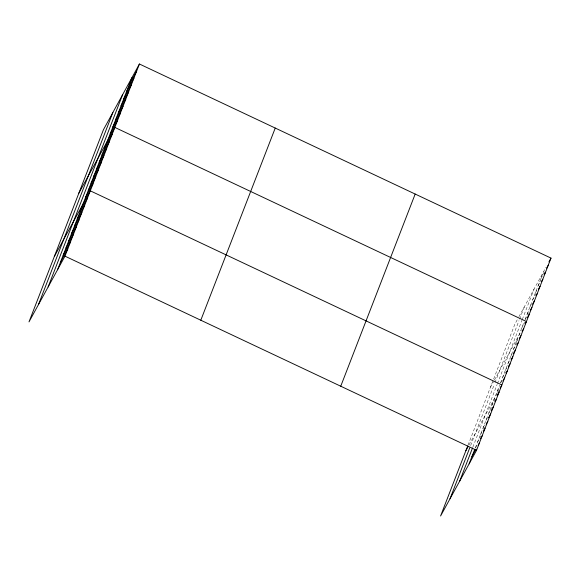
<?xml version="1.0" encoding="UTF-8"?>
<svg xmlns="http://www.w3.org/2000/svg" width="580" height="580" viewBox="0 0 580 580"><rect width="100%" height="100%" fill="white"/><g stroke="black" fill="none" stroke-linecap="round" stroke-linejoin="round"><path stroke-width="0.43" stroke-dasharray="2.9 2.17" d="M468.009 445.186L515.018 323.836L518.158 318.101M470.619 445.563L494.407 384.141M495.015 382.575L518.977 320.726M519.578 319.16L524.436 306.639M472.816 447.202L497.132 384.431M497.437 383.648L522 320.232M522.304 319.45L534.136 288.92M475.361 447.753L499.576 385.236M500.489 382.887L524.139 321.827M525.052 319.478L543.547 271.715M518.94 316.665L546.034 267.184M540.821 278.762L544.548 271.962M538.088 285.81L540.988 280.517M535.362 292.856L537.428 289.079M532.628 299.904L535.942 293.857M529.902 306.95L531.555 303.927M527.176 313.998L529.243 310.213M525.27 319.529L528.583 313.483M521.717 328.084L525.023 322.038M490.455 387.251L493.595 381.517M494.377 380.081L521.471 330.6M516.258 342.178L518.324 338.401M513.525 349.225L516.838 343.179M510.799 356.272L513.278 351.734M508.065 363.319L510.552 358.781M505.339 370.366L508.232 365.074M502.606 377.406L505.506 372.113M500.707 382.945L502.36 379.922M497.147 391.5L499.634 386.962M469.024 444.933L497.321 393.254M497.734 392.5L498.974 390.231M491.608 405.804L495.334 399.004M488.795 413.069L491.695 407.776M485.982 420.326L488.055 416.549M483.169 427.583L484.829 424.56M480.363 434.848L482.843 430.309M483.256 429.555L484.503 427.286M477.55 442.105L480.856 436.059M475.564 447.854L477.217 444.831"/><path stroke-width="0.87" d="M38.418 304.688L112.853 112.527M48.118 286.969L122.554 94.808M57.536 269.773L131.972 77.611M139.417 64.003L103.436 129.724L29 321.893L64.982 256.164L139.417 64.003L551 258.107L476.564 450.276L440.583 515.997L467.705 445.969M200.803 320.218L275.239 128.057M340.743 386.222L415.178 194.054M449.993 498.8L469.677 447.985M459.693 481.081L472.504 448.007M469.111 463.884L474.737 449.362M129.238 84.658L136.691 71.05M126.513 91.698L133.958 78.09M123.779 98.745L131.232 85.137M121.053 105.792L128.506 92.184M118.32 112.839L125.773 99.231M115.594 119.886L123.047 106.278M112.868 126.933L120.314 113.325M110.135 133.98L117.588 120.372M78.873 193.14L114.854 127.419L526.437 321.523L525.197 323.792M104.675 148.067L112.128 134.459M101.95 155.114L109.395 141.506M99.216 162.161L106.669 148.553M96.49 169.208L103.936 155.6M93.757 176.255L101.21 162.647M91.031 183.302L98.477 169.694M88.298 190.349L95.751 176.74M85.572 197.388L93.017 183.78M54.31 256.556L90.291 190.827L501.874 384.939L500.214 387.962M80.033 211.7L87.478 198.092M77.22 218.957L84.665 205.349M74.407 226.214L81.853 212.606M71.594 233.479L79.047 219.871M68.781 240.736L76.234 227.128M65.968 247.993L73.421 234.385M63.155 255.258L70.608 241.643M60.342 262.515L67.795 248.907M548.934 261.892L551 258.107M546.614 268.177L548.274 265.154M544.301 274.47L545.541 272.201M541.568 281.517L542.815 279.248M538.428 289.318L540.082 286.295M536.109 295.611L537.355 293.342M532.556 304.166L534.622 300.389M530.236 310.459L531.896 307.436M527.51 317.499L529.163 314.476M522.464 330.839L523.704 328.57M519.325 338.64L520.978 335.617M517.005 344.933L518.245 342.664M513.445 353.488L515.518 349.711M511.132 359.781L512.785 356.758M508.406 366.828L510.059 363.798M506.086 373.114L507.333 370.845M502.947 380.915L504.6 377.892M465.885 450.66L468.241 446.361M497.401 395.219L499.061 392.196M495.008 401.723L496.248 399.461M491.369 410.495L493.435 406.718M488.556 417.76L490.622 413.975M486.156 424.263L487.809 421.239M483.343 431.52L484.996 428.497M480.53 438.777L482.183 435.754M471.924 456.627L476.064 449.065M478.13 445.28L479.377 443.018M64.982 256.164L476.564 450.276"/></g></svg>
